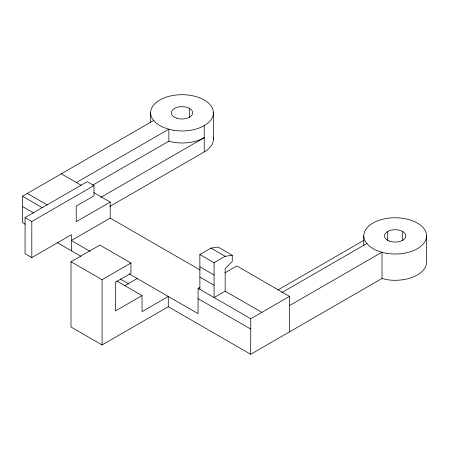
<?xml version="1.0" encoding="UTF-8"?>
<svg xmlns="http://www.w3.org/2000/svg" width="449" height="449" viewBox="0 0 449 449"><rect width="100%" height="100%" fill="white"/><g stroke="black" fill="none" stroke-linecap="round" stroke-linejoin="round"><path stroke-width="0.67" d="M199.884 289.352L199.856 254.51L210.957 248.101L218.062 247.079L232.268 255.279L232.268 261.436L225.168 268.614L225.168 291.171L261.834 312.341M289.51 331.878L289.515 296.362L236.859 265.96L224.826 272.908M225.168 291.171L214.094 297.558L214.066 262.716L199.856 254.51M168.28 306.723L168.28 296.469L142.041 311.617L142.041 295.582L115.399 310.961L115.399 282.253L130.94 273.278L130.94 263.024L99.858 245.081L70.998 261.739L70.998 326.995L102.08 344.944L168.28 306.723L250.682 354.295L250.761 318.728L289.515 296.362M199.856 287.321L198.11 288.325L198.031 313.643L129.346 273.991M25.47 224.27L22.45 222.53L22.45 196.241L153.771 120.422M76.375 182.535L168.869 129.138L168.869 141.171L92.696 185.151M71.374 250.772L71.374 234.737L31.812 257.58L25.065 253.679L25.065 217.585L87.229 181.693L93.976 185.594L93.976 195.848L76.218 206.102L76.218 221.688L110.201 202.067L110.201 218.102L71.374 240.518L90.092 251.328M25.065 217.585L31.812 221.48L93.976 185.594M100.716 197.442L204.216 137.686A31.396 18.128 0 0 1 173.892 142.372L168.869 141.171M109.792 206.45L204.216 151.936A31.396 18.128 0 0 0 213.326 137.77M70.998 261.739L102.08 279.688L130.94 263.024M124.676 285.755L137.198 278.52M214.066 262.716L225.168 256.306L232.268 255.279M277.92 289.964L363.87 240.344M281.669 292.686L366.906 243.476M289.51 305.589L382.004 252.192L382.004 278.481L250.682 354.295M382.004 278.481L387.027 279.682A31.396 18.128 0 0 0 426.55 262.171L426.55 235.882M210.957 248.101L225.168 256.306M61.277 173.819L81.207 185.325M93.892 192.649L110.201 202.067M199.884 266.801L214.094 275.007M110.201 218.102L200.192 270.057M198.11 288.325L250.761 318.728M27.294 193.44L47.179 204.918M22.45 196.241L42.329 207.719M198.031 298.636L250.682 329.033M22.45 206.495L33.9 213.101M57.483 242.752L81.033 256.351M120.287 279.014L128.745 283.897M116.936 281.085L142.041 295.582M199.884 277.055L214.066 285.267M402.702 231.527L402.702 240.518M387.605 231.527L387.605 240.518M363.752 235.882L363.752 245.912M213.415 112.828L213.415 139.117M204.216 125.647L204.216 151.936M189.568 108.473L189.568 117.464M150.617 112.828L150.617 122.515M102.08 279.688L102.08 344.944M31.812 221.48L31.812 257.58M173.892 130.339C165.395 128.768 156.134 125.507 151.689 117.52A31.396 18.128 0 0 1 179.28 94.773A31.396 18.128 0 0 1 213.297 114.411A31.396 18.128 0 0 1 173.892 130.339M387.027 253.393C378.529 251.816 369.269 248.555 364.824 240.574A31.396 18.128 0 0 1 392.415 217.827A31.396 18.128 0 0 1 426.432 237.465A31.396 18.128 0 0 1 387.027 253.393M176.682 118.166A10.675 6.163 0 0 0 192.694 112.828A10.675 6.163 0 0 0 176.682 107.491A10.675 6.163 0 0 0 176.682 118.166M389.816 241.22A10.675 6.163 0 0 0 405.829 235.882A10.675 6.163 0 0 0 389.816 230.545A10.675 6.163 0 0 0 389.816 241.22"/></g></svg>
